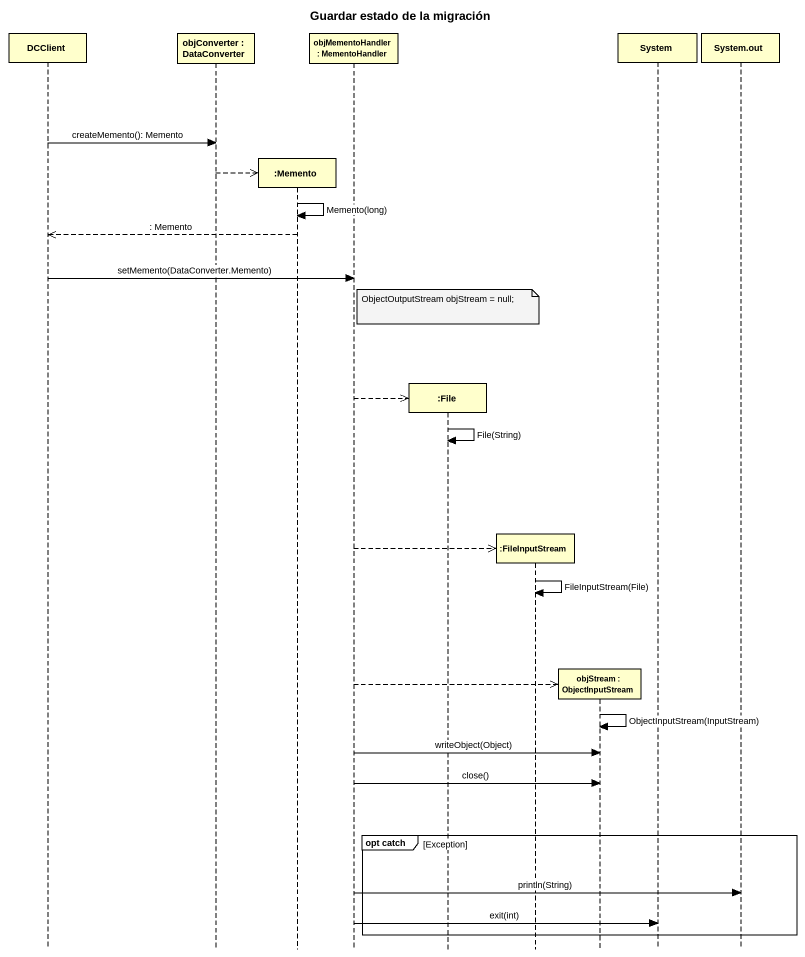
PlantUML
@startuml
title Guardar estado de la migración
hide footbox
participant DCClient
participant "objConverter : DataConverter" as objConverter
participant ":Memento" as Memento
participant "objMementoHandler : MementoHandler" as objMementoHandler
participant ":File" as File_
participant ":FileInputStream" as FileInputStream
participant "objStream : ObjectInputStream" as objStream
participant System
participant "System.out" as System_out

DCClient -> objConverter : createMemento(): Memento
objConverter -->> Memento **
Memento -> Memento : Memento(long)
Memento -->> DCClient : : Memento
DCClient -> objMementoHandler : setMemento(DataConverter.Memento)
note over File_ : ObjectOutputStream objStream = null;
objMementoHandler -->> File_ **
File_ -> File_ : File(String)
objMementoHandler -->> FileInputStream **
FileInputStream -> FileInputStream : FileInputStream(File)
objMementoHandler -->> objStream **
objStream -> objStream : ObjectInputStream(InputStream)
objMementoHandler -> objStream : writeObject(Object)
objMementoHandler -> objStream : close()
group opt catch [Exception]
  objMementoHandler -> System_out : println(String)
  objMementoHandler -> System : exit(int)
end
@enduml
